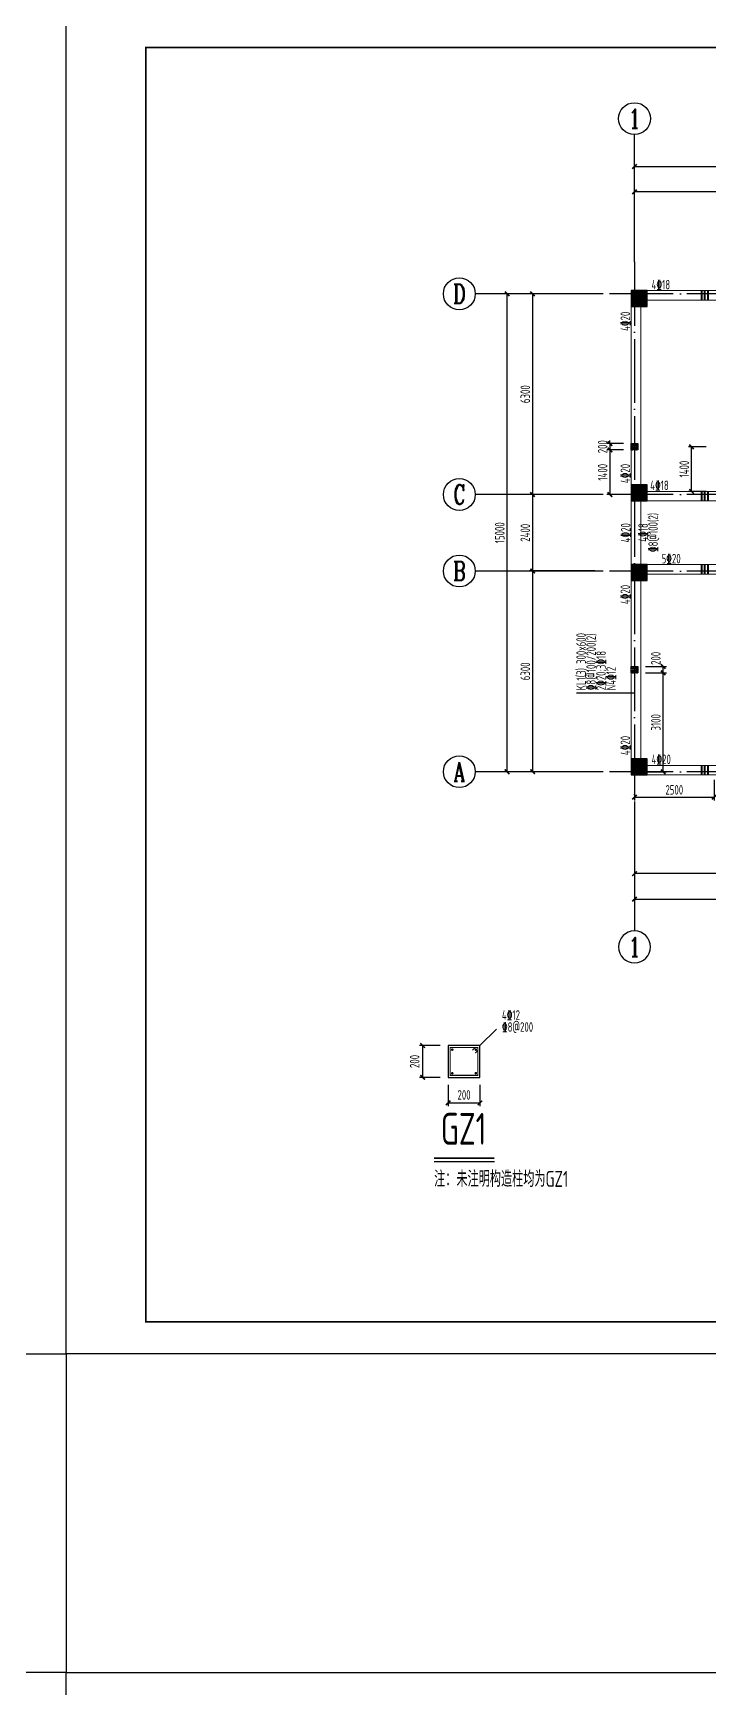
# Model space of a CAD drawing. Extents: x 9731685 to 18866768, y -962146 to 194094.
# Drawn here: x 9776014 to 9797236, y -163194 to -111251 of the extents above; entities that cross this region are included whole.
import ezdxf
from ezdxf.enums import TextEntityAlignment as Align

# ---------------------------------------------------------------- set-up
doc = ezdxf.new("R2010")
doc.units = 0
doc.header["$LTSCALE"] = 1000
doc.linetypes.add('DOTE', pattern=[2.42, 2, -0.2, 0.02, -0.2])
doc.layers.get('0').update_dxf_attribs({"linetype": 'CONTINUOUS'})
doc.layers.get('Defpoints').update_dxf_attribs({"linetype": 'CONTINUOUS'})
for name, color, linetype in [('AXIS', 1, 'DOTE'), ('AXIS_DIM', 3, 'CONTINUOUS'), ('AXIS_NUM', 7, 'CONTINUOUS'), ('BORDER', 7, 'CONTINUOUS'), ('COLU', 7, 'CONTINUOUS'), ('DIM', 3, 'CONTINUOUS'), ('NUM', 7, 'CONTINUOUS'), ('TEXT', 7, 'CONTINUOUS'), ('柱', 2, 'CONTINUOUS'), ('柱涂实', 54, 'CONTINUOUS'), ('结-板底钢筋', 6, 'CONTINUOUS'), ('结－GZ', 6, 'CONTINUOUS')]:
    doc.layers.add(name, color=color, linetype=linetype)
for name, color, linetype, lineweight in [('rein', 6, 'ByLayer', 18), ('梁', 4, 'CONTINUOUS', 18), ('梁原位标注', 7, 'CONTINUOUS', 25), ('梁原位标注竖向', 7, 'CONTINUOUS', 25), ('梁集中标注竖向', 2, 'CONTINUOUS', 25), ('次梁箍筋', 1, 'CONTINUOUS', 40)]:
    doc.layers.add(name, color=color, linetype=linetype, lineweight=lineweight)
doc.styles.add('TSSD_Axis', font='Complex.shx', dxfattribs={"width": 0.7, "bigfont": 'hztxt.shx'})
doc.styles.add('TSSD_Dimension', font='Tssdeng.shx', dxfattribs={"width": 0.7, "bigfont": 'hztxt.shx'})
doc.styles.add('TSSD_Norm', font='Tssdeng.shx', dxfattribs={"width": 0.7, "bigfont": 'hztxt.shx'})
doc.styles.add('TSSD_Rein', font='Tssdeng.shx', dxfattribs={"width": 0.7, "bigfont": 'hztxt.shx'})
doc.dimstyles.new('TSSD_100_100$0', dxfattribs={"dimtxt": 300, "dimasz": 100, "dimexe": 100, "dimexo": 250, "dimgap": 80, "dimtad": 1, "dimdec": 0, "dimzin": 0, "dimdsep": 46, "dimtxsty": 'TSSD_Dimension', "dimblk1": 'ARCHTICK', "dimblk2": 'ARCHTICK', "dimsah": 1, "dimcen": 0, "dimclrd": 3, "dimclre": 256, "dimclrt": 7, "dimadec": 1, "dimazin": 0, "dimtfac": 1, "dimtdec": 0, "dimtix": 1, "dimtmove": 2, "dimatfit": 3, "dimldrblk": 'ARCHTICK', "dimfxl": 1, "dimtolj": 1, "dimtzin": 0, "dimarcsym": 0})
doc.dimstyles.new('TSSD_20_100', dxfattribs={"dimtxt": 300, "dimasz": 100, "dimexe": 100, "dimexo": 250, "dimgap": 100, "dimtad": 1, "dimdec": 0, "dimlfac": 0.2, "dimzin": 0, "dimdsep": 46, "dimtxsty": 'TSSD_Dimension', "dimblk": 'ARCHTICK', "dimcen": 0, "dimclrt": 7, "dimadec": 0, "dimazin": 0, "dimtfac": 1, "dimtdec": 0, "dimtix": 1, "dimtmove": 2, "dimatfit": 3, "dimldrblk": 'ARCHTICK', "dimfxl": 1, "dimtolj": 1, "dimtzin": 0, "dimarcsym": 0})

# ---------------------------------------------------------------- blocks, each defined once
blk = doc.blocks.new('ts_axno')
at = {"color": 0, "linetype": 'ByBlock', "lineweight": -2}
blk.add_circle((0, 0), 0.5, dxfattribs=at)
at = {"color": 0, "linetype": 'ByBlock', "lineweight": -2, "style": 'TSSD_Axis', "width": 0.7}
blk.add_attdef('A', text='', height=0.6, dxfattribs=at).set_placement((0, 0), align=Align.MIDDLE_CENTER)
blk = doc.blocks.new('_ArchTick')
at = {"color": 0, "linetype": 'ByBlock', "const_width": 0.5}
blk.add_lwpolyline([(-0.71, -0.71), (0.71, 0.71)], dxfattribs=at)
blk = doc.blocks.new('*D12')
at = {"layer": 'AXIS_DIM', "lineweight": -2}
for p, q in [((9794899, -118185), (9794899, -116135)), ((9802299, -118185), (9802299, -116135))]:
    blk.add_line(p, q, dxfattribs=at)
at = {"layer": 'AXIS_DIM', "color": 3, "lineweight": -2}
blk.add_line((9802299, -116235), (9794899, -116235), dxfattribs=at)
at = {"layer": 'Defpoints', "color": 0}
for p in [(9794899, -116235), (9794899, -118435), (9802299, -118435)]:
    blk.add_point(p, dxfattribs=at)
at = {"layer": 'AXIS_DIM', "color": 3, "lineweight": -2, "xscale": 100, "yscale": 100, "zscale": 100, "rotation": 180}
blk.add_blockref('_ArchTick', (9794899, -116235), dxfattribs=at)
at = {"layer": 'AXIS_DIM', "color": 3, "lineweight": -2, "xscale": 100, "yscale": 100, "zscale": 100}
blk.add_blockref('_ArchTick', (9802299, -116235), dxfattribs=at)
at = {"layer": 'AXIS_DIM', "color": 7, "insert": (9798599, -116005), "char_height": 300, "attachment_point": 5, "style": 'TSSD_Dimension'}
blk.add_mtext('\\A1;7400', dxfattribs=at)
blk = doc.blocks.new('*D13')
at = {"layer": 'AXIS_DIM', "lineweight": -2}
for p, q in [((9794899, -118185), (9794899, -115335)), ((9816899, -118185), (9816899, -115335))]:
    blk.add_line(p, q, dxfattribs=at)
at = {"layer": 'AXIS_DIM', "color": 3, "lineweight": -2}
blk.add_line((9794899, -115435), (9816899, -115435), dxfattribs=at)
at = {"layer": 'Defpoints', "color": 0}
for p in [(9816899, -115435), (9794899, -118435), (9816899, -118435)]:
    blk.add_point(p, dxfattribs=at)
at = {"layer": 'AXIS_DIM', "color": 3, "lineweight": -2, "xscale": 100, "yscale": 100, "zscale": 100, "rotation": 180}
blk.add_blockref('_ArchTick', (9794899, -115435), dxfattribs=at)
at = {"layer": 'AXIS_DIM', "color": 3, "lineweight": -2, "xscale": 100, "yscale": 100, "zscale": 100}
blk.add_blockref('_ArchTick', (9816899, -115435), dxfattribs=at)
at = {"layer": 'AXIS_DIM', "color": 7, "insert": (9805899, -115205), "char_height": 300, "attachment_point": 5, "style": 'TSSD_Dimension'}
blk.add_mtext('\\A1;22000', dxfattribs=at)
blk = doc.blocks.new('*D14')
at = {"layer": 'AXIS_DIM', "lineweight": -2}
for p, q in [((9793649, -119435), (9791599, -119435)), ((9793649, -125735), (9791599, -125735))]:
    blk.add_line(p, q, dxfattribs=at)
at = {"layer": 'AXIS_DIM', "color": 3, "lineweight": -2}
blk.add_line((9791699, -119435), (9791699, -125735), dxfattribs=at)
at = {"layer": 'Defpoints', "color": 0}
for p in [(9793899, -119435), (9791699, -125735), (9793899, -125735)]:
    blk.add_point(p, dxfattribs=at)
at = {"layer": 'AXIS_DIM', "color": 3, "lineweight": -2, "xscale": 100, "yscale": 100, "zscale": 100}
for p, rotation in [((9791699, -119435), 90), ((9791699, -125735), 270)]:
    blk.add_blockref('_ArchTick', p, dxfattribs=dict(at, rotation=rotation))
at = {"layer": 'AXIS_DIM', "color": 7, "insert": (9791469, -122585), "char_height": 300, "attachment_point": 5, "rotation": 90, "style": 'TSSD_Dimension'}
blk.add_mtext('\\A1;6300', dxfattribs=at)
blk = doc.blocks.new('*D15')
at = {"layer": 'AXIS_DIM', "lineweight": -2}
for p, q in [((9793649, -125735), (9791599, -125735)), ((9793649, -128135), (9791599, -128135))]:
    blk.add_line(p, q, dxfattribs=at)
at = {"layer": 'AXIS_DIM', "color": 3, "lineweight": -2}
blk.add_line((9791699, -125735), (9791699, -128135), dxfattribs=at)
at = {"layer": 'Defpoints', "color": 0}
for p in [(9793899, -125735), (9791699, -128135), (9793899, -128135)]:
    blk.add_point(p, dxfattribs=at)
at = {"layer": 'AXIS_DIM', "color": 3, "lineweight": -2, "xscale": 100, "yscale": 100, "zscale": 100}
for p, rotation in [((9791699, -125735), 90), ((9791699, -128135), 270)]:
    blk.add_blockref('_ArchTick', p, dxfattribs=dict(at, rotation=rotation))
at = {"layer": 'AXIS_DIM', "color": 7, "insert": (9791469, -126935), "char_height": 300, "attachment_point": 5, "rotation": 90, "style": 'TSSD_Dimension'}
blk.add_mtext('\\A1;2400', dxfattribs=at)
blk = doc.blocks.new('*D16')
at = {"layer": 'AXIS_DIM', "lineweight": -2}
for p, q in [((9793649, -128135), (9791599, -128135)), ((9793649, -134435), (9791599, -134435))]:
    blk.add_line(p, q, dxfattribs=at)
at = {"layer": 'AXIS_DIM', "color": 3, "lineweight": -2}
blk.add_line((9791699, -128135), (9791699, -134435), dxfattribs=at)
at = {"layer": 'Defpoints', "color": 0}
for p in [(9793899, -128135), (9791699, -134435), (9793899, -134435)]:
    blk.add_point(p, dxfattribs=at)
at = {"layer": 'AXIS_DIM', "color": 3, "lineweight": -2, "xscale": 100, "yscale": 100, "zscale": 100}
for p, rotation in [((9791699, -128135), 90), ((9791699, -134435), 270)]:
    blk.add_blockref('_ArchTick', p, dxfattribs=dict(at, rotation=rotation))
at = {"layer": 'AXIS_DIM', "color": 7, "insert": (9791469, -131285), "char_height": 300, "attachment_point": 5, "rotation": 90, "style": 'TSSD_Dimension'}
blk.add_mtext('\\A1;6300', dxfattribs=at)
blk = doc.blocks.new('*D17')
at = {"layer": 'AXIS_DIM', "lineweight": -2}
for p, q in [((9793649, -119435), (9790799, -119435)), ((9793649, -134435), (9790799, -134435))]:
    blk.add_line(p, q, dxfattribs=at)
at = {"layer": 'AXIS_DIM', "color": 3, "lineweight": -2}
blk.add_line((9790899, -134435), (9790899, -119435), dxfattribs=at)
at = {"layer": 'Defpoints', "color": 0}
for p in [(9790899, -119435), (9793899, -119435), (9793899, -134435)]:
    blk.add_point(p, dxfattribs=at)
at = {"layer": 'AXIS_DIM', "color": 3, "lineweight": -2, "xscale": 100, "yscale": 100, "zscale": 100}
for p, rotation in [((9790899, -119435), 90), ((9790899, -134435), 270)]:
    blk.add_blockref('_ArchTick', p, dxfattribs=dict(at, rotation=rotation))
at = {"layer": 'AXIS_DIM', "color": 7, "insert": (9790669, -126935), "char_height": 300, "attachment_point": 5, "rotation": 90, "style": 'TSSD_Dimension'}
blk.add_mtext('\\A1;15000', dxfattribs=at)
blk = doc.blocks.new('*D20')
at = {"layer": 'AXIS_DIM', "lineweight": -2}
for p, q in [((9794899, -135685), (9794899, -137735)), ((9802299, -135685), (9802299, -137735))]:
    blk.add_line(p, q, dxfattribs=at)
at = {"layer": 'AXIS_DIM', "color": 3, "lineweight": -2}
blk.add_line((9802299, -137635), (9794899, -137635), dxfattribs=at)
at = {"layer": 'Defpoints', "color": 0}
for p in [(9794899, -135435), (9802299, -135435), (9794899, -137635)]:
    blk.add_point(p, dxfattribs=at)
at = {"layer": 'AXIS_DIM', "color": 3, "lineweight": -2, "xscale": 100, "yscale": 100, "zscale": 100, "rotation": 180}
blk.add_blockref('_ArchTick', (9794899, -137635), dxfattribs=at)
at = {"layer": 'AXIS_DIM', "color": 3, "lineweight": -2, "xscale": 100, "yscale": 100, "zscale": 100}
blk.add_blockref('_ArchTick', (9802299, -137635), dxfattribs=at)
at = {"layer": 'AXIS_DIM', "color": 7, "insert": (9798599, -137405), "char_height": 300, "attachment_point": 5, "style": 'TSSD_Dimension'}
blk.add_mtext('\\A1;7400', dxfattribs=at)
blk = doc.blocks.new('*D21')
at = {"layer": 'AXIS_DIM', "lineweight": -2}
for p, q in [((9794899, -135685), (9794899, -138535)), ((9816899, -135685), (9816899, -138535))]:
    blk.add_line(p, q, dxfattribs=at)
at = {"layer": 'AXIS_DIM', "color": 3, "lineweight": -2}
blk.add_line((9794899, -138435), (9816899, -138435), dxfattribs=at)
at = {"layer": 'Defpoints', "color": 0}
for p in [(9794899, -135435), (9816899, -135435), (9816899, -138435)]:
    blk.add_point(p, dxfattribs=at)
at = {"layer": 'AXIS_DIM', "color": 3, "lineweight": -2, "xscale": 100, "yscale": 100, "zscale": 100, "rotation": 180}
blk.add_blockref('_ArchTick', (9794899, -138435), dxfattribs=at)
at = {"layer": 'AXIS_DIM', "color": 3, "lineweight": -2, "xscale": 100, "yscale": 100, "zscale": 100}
blk.add_blockref('_ArchTick', (9816899, -138435), dxfattribs=at)
at = {"layer": 'AXIS_DIM', "color": 7, "insert": (9805899, -138205), "char_height": 300, "attachment_point": 5, "style": 'TSSD_Dimension'}
blk.add_mtext('\\A1;22000', dxfattribs=at)
blk = doc.blocks.new('*D134')
at = {"layer": 'Defpoints', "color": 0}
for p in [(9794899, -134435), (9797399, -134435), (9797399, -135235)]:
    blk.add_point(p, dxfattribs=at)
at = {"layer": 'DIM', "lineweight": -2}
for p, q in [((9794899, -134685), (9794899, -135335)), ((9797399, -134685), (9797399, -135335))]:
    blk.add_line(p, q, dxfattribs=at)
at = {"layer": 'DIM', "color": 3, "lineweight": -2}
blk.add_line((9794899, -135235), (9797399, -135235), dxfattribs=at)
at = {"layer": 'DIM', "color": 3, "lineweight": -2, "xscale": 100, "yscale": 100, "zscale": 100, "rotation": 180}
blk.add_blockref('_ArchTick', (9794899, -135235), dxfattribs=at)
at = {"layer": 'DIM', "color": 3, "lineweight": -2, "xscale": 100, "yscale": 100, "zscale": 100}
blk.add_blockref('_ArchTick', (9797399, -135235), dxfattribs=at)
at = {"layer": 'DIM', "color": 7, "insert": (9796149, -135005), "char_height": 300, "attachment_point": 5, "style": 'TSSD_Dimension'}
blk.add_mtext('\\A1;2500', dxfattribs=at)
blk = doc.blocks.new('*D138')
at = {"layer": 'Defpoints', "color": 0}
for p in [(9796690, -124235), (9797399, -124235), (9797399, -125635)]:
    blk.add_point(p, dxfattribs=at)
at = {"layer": 'DIM', "lineweight": -2}
for p, q in [((9797149, -124235), (9796590, -124235)), ((9797149, -125635), (9796590, -125635))]:
    blk.add_line(p, q, dxfattribs=at)
at = {"layer": 'DIM', "color": 3, "lineweight": -2}
blk.add_line((9796690, -125635), (9796690, -124235), dxfattribs=at)
at = {"layer": 'DIM', "color": 3, "lineweight": -2, "xscale": 100, "yscale": 100, "zscale": 100}
for p, rotation in [((9796690, -124235), 90), ((9796690, -125635), 270)]:
    blk.add_blockref('_ArchTick', p, dxfattribs=dict(at, rotation=rotation))
at = {"layer": 'DIM', "color": 7, "insert": (9796460, -124935), "char_height": 300, "attachment_point": 5, "rotation": 90, "style": 'TSSD_Dimension'}
blk.add_mtext('\\A1;1400', dxfattribs=at)
blk = doc.blocks.new('GZ')
at = {"layer": 'TEXT'}
h = blk.add_hatch(dxfattribs=at)
h.set_pattern_fill('AR-CONC', color=6, scale=0.4, angle=180, style=0)
h.set_pattern_definition([(230, (3351996.74, 92641.444), (-72.873868, 6.375634), [7.62, -83.82]), (175, (3351996.74, 92641.44), (14.09713, -76.422657), [6.096, -67.056]), (280.451, (3351990.67, 92641.975), (-58.777, -70.046675), [6.476, -71.236]), (226.1842, (3351996.74, 92621.12), (-108.431616, 16.81693), [11.43, -125.73]), (276.6356, (3351987.7, 92622.52), (-94.961694, -98.970222), [9.714, -106.854]), (171.184, (3351996.74, 92621.12), (-94.96184, -98.970047), [9.144, -100.584]), (201, (3351986.58, 92626.204), (-60.645952, 40.906207), [7.62, -83.82]), (146, (3351986.58, 92626.2), (-24.720811, -73.675186), [6.096, -67.056]), (251.4514, (3351981.526, 92629.61), (-85.366596, -32.769143), [6.476, -71.236]), (217.5, (3351996.74, 92641.444), (-1.2354413, -33.8220155), [0, -66.2432, 0, -68.072, 0, -67.31]), (187.5, (3351996.74, 92641.444), (-26.727865, -40.07223), [0, -38.8112, 0, -64.7192, 0, -25.654]), (147.5, (3352019.397, 92641.444), (-54.236238, 2.2914976), [0, -25.4, 0, -79.248, 0, -105.156]), (137.5, (3352029.557, 92641.444), (-59.251673, -10.170596), [0, -33.02, 0, -52.6288, 0, -74.676])])
h.paths.add_polyline_path([(3162038, 237206), (3162238, 237206), (3162238, 237006), (3162038, 237006)])
at = {"color": 6}
blk.add_lwpolyline([(3162038, 237206), (3162238, 237206), (3162238, 237006), (3162038, 237006)], close=True, dxfattribs=at)
blk = doc.blocks.new('*D498')
at = {"layer": 'Defpoints', "color": 0}
for p in [(9789047, -144014), (9790047, -144014), (9790047, -144830)]:
    blk.add_point(p, dxfattribs=at)
at = {"layer": 'DIM', "color": 0, "lineweight": -2}
for p, q in [((9789047, -144264), (9789047, -144930)), ((9790047, -144264), (9790047, -144930)), ((9789047, -144830), (9790047, -144830))]:
    blk.add_line(p, q, dxfattribs=at)
at = {"layer": 'DIM', "color": 0, "lineweight": -2, "xscale": 100, "yscale": 100, "zscale": 100, "rotation": 180}
blk.add_blockref('_ArchTick', (9789047, -144830), dxfattribs=at)
at = {"layer": 'DIM', "color": 0, "lineweight": -2, "xscale": 100, "yscale": 100, "zscale": 100}
blk.add_blockref('_ArchTick', (9790047, -144830), dxfattribs=at)
at = {"layer": 'DIM', "color": 7, "insert": (9789547, -144580), "char_height": 300, "attachment_point": 5, "style": 'TSSD_Dimension'}
blk.add_mtext('\\A1;200', dxfattribs=at)
blk = doc.blocks.new('*D499')
at = {"layer": 'Defpoints', "color": 0}
for p in [(9789047, -143030), (9788247, -144030), (9789047, -144030)]:
    blk.add_point(p, dxfattribs=at)
at = {"layer": 'DIM', "color": 0, "lineweight": -2}
for p, q in [((9788797, -143030), (9788147, -143030)), ((9788247, -143030), (9788247, -144030)), ((9788797, -144030), (9788147, -144030))]:
    blk.add_line(p, q, dxfattribs=at)
at = {"layer": 'DIM', "color": 0, "lineweight": -2, "xscale": 100, "yscale": 100, "zscale": 100}
for p, rotation in [((9788247, -143030), 90), ((9788247, -144030), 270)]:
    blk.add_blockref('_ArchTick', p, dxfattribs=dict(at, rotation=rotation))
at = {"layer": 'DIM', "color": 7, "insert": (9787997, -143530), "char_height": 300, "attachment_point": 5, "rotation": 90, "style": 'TSSD_Dimension'}
blk.add_mtext('\\A1;200', dxfattribs=at)
blk = doc.blocks.new('_GJPM')
at = {"layer": '结-板底钢筋', "const_width": 40}
blk.add_lwpolyline([(-20, 0, 1), (20, 0, 1)], format="xyb", close=True, dxfattribs=at)
blk = doc.blocks.new('*D508')
at = {"layer": 'Defpoints', "color": 0}
for p in [(9794999, -131335), (9795799, -131335), (9794999, -134435)]:
    blk.add_point(p, dxfattribs=at)
at = {"layer": 'DIM', "lineweight": -2}
for p, q in [((9795249, -131335), (9795899, -131335)), ((9795249, -134435), (9795899, -134435))]:
    blk.add_line(p, q, dxfattribs=at)
at = {"layer": 'DIM', "color": 3, "lineweight": -2}
blk.add_line((9795799, -134435), (9795799, -131335), dxfattribs=at)
at = {"layer": 'DIM', "color": 3, "lineweight": -2, "xscale": 100, "yscale": 100, "zscale": 100}
for p, rotation in [((9795799, -131335), 90), ((9795799, -134435), 270)]:
    blk.add_blockref('_ArchTick', p, dxfattribs=dict(at, rotation=rotation))
at = {"layer": 'DIM', "color": 7, "insert": (9795569, -132885), "char_height": 300, "attachment_point": 5, "rotation": 90, "style": 'TSSD_Dimension'}
blk.add_mtext('\\A1;3100', dxfattribs=at)
blk = doc.blocks.new('*D509')
at = {"layer": 'Defpoints', "color": 0}
for p in [(9794999, -131135), (9794999, -131335), (9795799, -131135)]:
    blk.add_point(p, dxfattribs=at)
at = {"layer": 'DIM', "lineweight": -2}
for p, q in [((9795249, -131135), (9795899, -131135)), ((9795249, -131335), (9795899, -131335))]:
    blk.add_line(p, q, dxfattribs=at)
at = {"layer": 'DIM', "color": 3, "lineweight": -2}
blk.add_line((9795799, -131335), (9795799, -131135), dxfattribs=at)
at = {"layer": 'DIM', "color": 3, "lineweight": -2, "xscale": 100, "yscale": 100, "zscale": 100}
for p, rotation in [((9795799, -131135), 90), ((9795799, -131335), 270)]:
    blk.add_blockref('_ArchTick', p, dxfattribs=dict(at, rotation=rotation))
at = {"layer": 'DIM', "color": 7, "insert": (9795569, -130877), "char_height": 300, "attachment_point": 5, "rotation": 90, "style": 'TSSD_Dimension'}
blk.add_mtext('\\A1;200', dxfattribs=at)
blk = doc.blocks.new('*D510')
at = {"layer": 'Defpoints', "color": 0}
for p in [(9794799, -124135), (9794129, -124335), (9794799, -124335)]:
    blk.add_point(p, dxfattribs=at)
at = {"layer": 'DIM', "lineweight": -2}
for p, q in [((9794549, -124135), (9794029, -124135)), ((9794549, -124335), (9794029, -124335))]:
    blk.add_line(p, q, dxfattribs=at)
at = {"layer": 'DIM', "color": 3, "lineweight": -2}
for p, q in [((9794129, -124135), (9794129, -124035)), ((9794129, -124135), (9794129, -124335)), ((9794129, -124335), (9794129, -124435))]:
    blk.add_line(p, q, dxfattribs=at)
at = {"layer": 'DIM', "color": 3, "lineweight": -2, "xscale": 100, "yscale": 100, "zscale": 100}
for p, rotation in [((9794129, -124135), 270), ((9794129, -124335), 90)]:
    blk.add_blockref('_ArchTick', p, dxfattribs=dict(at, rotation=rotation))
at = {"layer": 'DIM', "color": 7, "insert": (9793899, -124235), "char_height": 300, "attachment_point": 5, "rotation": 90, "style": 'TSSD_Dimension'}
blk.add_mtext('\\A1;200', dxfattribs=at)
blk = doc.blocks.new('*D511')
at = {"layer": 'Defpoints', "color": 0}
for p in [(9794799, -124335), (9794129, -125735), (9794799, -125735)]:
    blk.add_point(p, dxfattribs=at)
at = {"layer": 'DIM', "lineweight": -2}
for p, q in [((9794549, -124335), (9794029, -124335)), ((9794549, -125735), (9794029, -125735))]:
    blk.add_line(p, q, dxfattribs=at)
at = {"layer": 'DIM', "color": 3, "lineweight": -2}
blk.add_line((9794129, -124335), (9794129, -125735), dxfattribs=at)
at = {"layer": 'DIM', "color": 3, "lineweight": -2, "xscale": 100, "yscale": 100, "zscale": 100}
for p, rotation in [((9794129, -124335), 90), ((9794129, -125735), 270)]:
    blk.add_blockref('_ArchTick', p, dxfattribs=dict(at, rotation=rotation))
at = {"layer": 'DIM', "color": 7, "insert": (9793899, -125035), "char_height": 300, "attachment_point": 5, "rotation": 90, "style": 'TSSD_Dimension'}
blk.add_mtext('\\A1;1400', dxfattribs=at)

msp = doc.modelspace()

# ---------------------------------------------------------------- hatches: boundary and pattern name
at = {"layer": '柱涂实'}
for points in [[(9795298.5, -119835.1), (9795298.5, -119335.1), (9794798.5, -119335.1), (9794798.5, -119835.1)], [(9795298.5, -125935.1), (9795298.5, -125435.1), (9794798.5, -125435.1), (9794798.5, -125935.1)], [(9795298.5, -128435.1), (9795298.5, -127935.1), (9794798.5, -127935.1), (9794798.5, -128435.1)], [(9795298.5, -134535.1), (9795298.5, -134035.1), (9794798.5, -134035.1), (9794798.5, -134535.1)]]:
    msp.add_hatch(color=256, dxfattribs=at).paths.add_polyline_path(points)

# ---------------------------------------------------------------- linework, layer by layer
at = {"layer": 'AXIS'}
for p, q in [((9794898.5, -118435.1, 0), (9794898.5, -135435.1, 0)), ((9817898.5, -119435.1, 0), (9793898.5, -119435.1, 0)), ((9817898.5, -125735.1, 0), (9793898.5, -125735.1, 0)), ((9817898.5, -128135.1, 0), (9793898.5, -128135.1, 0)), ((9817898.5, -134435.1, 0), (9793898.5, -134435.1, 0))]:
    msp.add_line(p, q, dxfattribs=at)
at = {"layer": 'AXIS_NUM'}
for p, q in [((9794898.5, -118435.1, 0), (9794898.5, -114435.1, 0)), ((9793898.5, -119435.1, 0), (9789898.5, -119435.1, 0)), ((9793898.5, -125735.1, 0), (9789898.5, -125735.1, 0)), ((9793898.5, -128135.1, 0), (9789898.5, -128135.1, 0)), ((9793898.5, -134435.1, 0), (9789898.5, -134435.1, 0)), ((9794898.5, -135435.1, 0), (9794898.5, -139435.1, 0))]:
    msp.add_line(p, q, dxfattribs=at)
at = {"layer": 'BORDER'}
for points in [[(9777056.8, -152706.3), (9777056.8, -110706.3), (9836456.8, -110706.3), (9836456.8, -152706.3)], [(9777056.8, -204706.3), (9777056.8, -162706.3), (9836456.8, -162706.3), (9836456.8, -204706.3)]]:
    msp.add_lwpolyline(points, close=True, dxfattribs=at)
at = {"layer": 'BORDER', "const_width": 50}
msp.add_lwpolyline([(9779556.8, -151706.3), (9779556.8, -111706.3), (9835456.8, -111706.3), (9835456.8, -151706.3)], close=True, dxfattribs=at)
at = {"layer": 'COLU', "ltscale": 1}
for points in [[(9795298.5, -119835.1), (9795298.5, -119335.1), (9794798.5, -119335.1), (9794798.5, -119835.1)], [(9795298.5, -125935.1), (9795298.5, -125435.1), (9794798.5, -125435.1), (9794798.5, -125935.1)], [(9795298.5, -128435.1), (9795298.5, -127935.1), (9794798.5, -127935.1), (9794798.5, -128435.1)], [(9795298.5, -134535.1), (9795298.5, -134035.1), (9794798.5, -134035.1), (9794798.5, -134535.1)]]:
    msp.add_lwpolyline(points, close=True, dxfattribs=at)
at = {"layer": 'NUM', "const_width": 50, "elevation": 0}
msp.add_lwpolyline([(9788606.2, -146567), (9790500.5, -146567)], dxfattribs=at)
at = {"layer": 'NUM', "elevation": 0}
msp.add_lwpolyline([(9788606.2, -146667), (9790500.5, -146667)], dxfattribs=at)
at = {"layer": 'rein', "const_width": 35, "elevation": 0}
for points in [[(9789982, -143095.1), (9789982, -143965.1), (9789112, -143965.1), (9789112, -143095.1), (9789982, -143095.1)], [(9789811.1, -143179.9), (9789896, -143095.1)], [(9789982, -143181.1), (9789897.2, -143266)]]:
    msp.add_lwpolyline(points, dxfattribs=at)
at = {"layer": 'TEXT'}
msp.add_line((9790047, -143030.1, 0), (9790563.4, -142513.7, 0), dxfattribs=at)
at = {"layer": '柱'}
msp.add_lwpolyline([(9732136.8, -152706.3), (9777056.8, -152706.3), (9777056.8, -162706.3), (9732136.8, -162706.3)], close=True, dxfattribs=at)
at = {"layer": '柱涂实', "linetype": 'Continuous'}
for points in [[(9795298.5, -119835.1), (9795298.5, -119335.1), (9794798.5, -119335.1), (9794798.5, -119835.1)], [(9795298.5, -125935.1), (9795298.5, -125435.1), (9794798.5, -125435.1), (9794798.5, -125935.1)], [(9795298.5, -128435.1), (9795298.5, -127935.1), (9794798.5, -127935.1), (9794798.5, -128435.1)], [(9795298.5, -134535.1), (9795298.5, -134035.1), (9794798.5, -134035.1), (9794798.5, -134535.1)]]:
    msp.add_lwpolyline(points, close=True, dxfattribs=at)
at = {"layer": '梁', "ltscale": 1}
for p, q in [((9795298.5, -119335.1), (9802048.5, -119335.1)), ((9794798.5, -125435.1), (9794798.5, -119835.1)), ((9795098.5, -125435.1), (9795098.5, -119835.1)), ((9795298.5, -119635.1), (9802048.5, -119635.1)), ((9795298.5, -125635.1), (9802048.5, -125635.1)), ((9794798.5, -127935.1), (9794798.5, -125935.1)), ((9795098.5, -127935.1), (9795098.5, -125935.1)), ((9795298.5, -125935.1), (9802048.5, -125935.1)), ((9795298.5, -127935.1), (9802048.5, -127935.1)), ((9795298.5, -128235.1), (9802048.5, -128235.1)), ((9794798.5, -134035.1), (9794798.5, -128435.1)), ((9795098.5, -134035.1), (9795098.5, -128435.1)), ((9795298.5, -134235.1), (9802048.5, -134235.1)), ((9795298.5, -134535.1), (9802048.5, -134535.1))]:
    msp.add_line(p, q, dxfattribs=at)
at = {"layer": '梁集中标注竖向', "linetype": 'Continuous', "ltscale": 1}
msp.add_line((9794898.5, -131969.7, 0), (9793072.9, -131969.7, 0), dxfattribs=at)
at = {"layer": '次梁箍筋', "linetype": 'Continuous', "ltscale": 1}
for p, q in [((9796998.5, -119335.1), (9796998.5, -119635.1)), ((9797098.5, -119335.1), (9797098.5, -119635.1)), ((9797198.5, -119335.1), (9797198.5, -119635.1)), ((9796998.5, -125635.1), (9796998.5, -125935.1)), ((9797098.5, -125635.1), (9797098.5, -125935.1)), ((9797198.5, -125635.1), (9797198.5, -125935.1)), ((9796998.5, -127935.1), (9796998.5, -128235.1)), ((9797098.5, -127935.1), (9797098.5, -128235.1)), ((9797198.5, -127935.1), (9797198.5, -128235.1)), ((9796998.5, -134235.1), (9796998.5, -134535.1)), ((9797098.5, -134235.1), (9797098.5, -134535.1)), ((9797198.5, -134235.1), (9797198.5, -134535.1))]:
    msp.add_line(p, q, dxfattribs=at)
at = {"layer": '结－GZ', "color": 7, "elevation": 0}
msp.add_lwpolyline([(9789047, -144030.1), (9790047, -144030.1), (9790047, -143030.1), (9789047, -143030.1)], close=True, dxfattribs=at)

# ---------------------------------------------------------------- block references
at = {"color": 0}
for p in [(6632760.7, -361341, 0), (6632760.7, -368341.1, 0)]:
    msp.add_blockref('GZ', p, dxfattribs=at)
at = {"layer": 'AXIS_NUM'}
ref = msp.add_blockref('ts_axno', (9794898.5, -113935.1, 0), dxfattribs=dict(at, xscale=1000, yscale=1000, zscale=1000))
ref.add_attrib('1', '1', dxfattribs={"height": 600, "style": 'TSSD_Axis', "width": 0.7}).set_placement((9794898.5, -113935.1, 0), align=Align.MIDDLE_CENTER)
ref = msp.add_blockref('ts_axno', (9789398.5, -119435.1, 0), dxfattribs=dict(at, xscale=1000, yscale=1000, zscale=1000))
ref.add_attrib('D', 'D', dxfattribs={"height": 600, "style": 'TSSD_Axis', "width": 0.7}).set_placement((9789398.5, -119435.1, 0), align=Align.MIDDLE_CENTER)
ref = msp.add_blockref('ts_axno', (9789398.5, -125735.1, 0), dxfattribs=dict(at, xscale=1000, yscale=1000, zscale=1000))
ref.add_attrib('C', 'C', dxfattribs={"height": 600, "style": 'TSSD_Axis', "width": 0.7}).set_placement((9789398.5, -125735.1, 0), align=Align.MIDDLE_CENTER)
ref = msp.add_blockref('ts_axno', (9789398.5, -128135.1, 0), dxfattribs=dict(at, xscale=1000, yscale=1000, zscale=1000))
ref.add_attrib('B', 'B', dxfattribs={"height": 600, "style": 'TSSD_Axis', "width": 0.7}).set_placement((9789398.5, -128135.1, 0), align=Align.MIDDLE_CENTER)
ref = msp.add_blockref('ts_axno', (9789398.5, -134435.1, 0), dxfattribs=dict(at, xscale=1000, yscale=1000, zscale=1000))
ref.add_attrib('A', 'A', dxfattribs={"height": 600, "style": 'TSSD_Axis', "width": 0.7}).set_placement((9789398.5, -134435.1, 0), align=Align.MIDDLE_CENTER)
ref = msp.add_blockref('ts_axno', (9794898.5, -139935.1, 0), dxfattribs=dict(at, xscale=-1000, yscale=1000, zscale=1000, rotation=180))
ref.add_attrib('1', '1', dxfattribs={"height": 600, "style": 'TSSD_Axis', "width": 0.7}).set_placement((9794898.5, -139935.1, 0), align=Align.MIDDLE_CENTER)
at = {"layer": '结-板底钢筋', "ltscale": 2}
for p in [(9789177, -143160.1, 0), (9789917, -143160.1, 0), (9789177, -143900.1, 0), (9789917, -143900.1, 0)]:
    msp.add_blockref('_GJPM', p, dxfattribs=at)

# ---------------------------------------------------------------- texts
at = {"layer": 'NUM', "style": 'TSSD_Norm', "width": 0.7}
msp.add_text('GZ1', height=1000, dxfattribs=at).set_placement((9788817.2, -146444, 0), align=Align.BOTTOM_LEFT)
at = {"layer": 'TEXT', "style": 'TSSD_Rein', "width": 0.7}
for s, height, p in [('4%%13212', 300, (9790736.1, -142223.5, 0)), ('%%1328@200', 300, (9790736.1, -142598.6, 0)), ('注：未注明构造柱均为GZ1', 500, (9788606.2, -147467, 0))]:
    msp.add_text(s, height=height, dxfattribs=at).set_placement(p)
at = {"layer": '梁原位标注', "style": 'TSSD_Rein', "width": 0.7}
for s, p in [('4%%13218', (9795436.7, -119296.3)), ('4%%13218', (9795392.2, -125596.3)), ('5%%13220', (9795750, -127896.3)), ('4%%13220', (9795436.7, -134196.3))]:
    msp.add_text(s, height=300, dxfattribs=at).set_placement(p)
at = {"layer": '梁原位标注竖向', "style": 'TSSD_Rein', "width": 0.7}
for p in [(9794759.8, -119994.5), (9794759.8, -124772.5), (9794759.8, -128570.1)]:
    msp.add_text('4%%13220', height=300, rotation=90, dxfattribs=at).set_placement(p, align=Align.RIGHT)
msp.add_text('4%%13220', height=300, rotation=90, dxfattribs=at).set_placement((9794773.6, -126935), align=Align.CENTER)
for s, p in [('4%%13218', (9795408.8, -126927)), ('%%1328@100(2)', (9795721.7, -126927))]:
    msp.add_text(s, height=300, rotation=90, dxfattribs=at).set_placement(p, align=Align.BOTTOM_CENTER)
msp.add_text('4%%13220', height=300, rotation=90, dxfattribs=at).set_placement((9794759.8, -133915))
at = {"layer": '梁集中标注竖向', "style": 'TSSD_Rein', "width": 0.7}
for s, p in [('KL1(3) 300x600', (9793372.9, -131880.7, 0)), ('%%1328@100/200(2)', (9793685.8, -131880.7, 0)), ('2%%13220;3%%13218', (9793998.7, -131880.7, 0)), ('N4%%13212', (9794311.6, -131880.7))]:
    msp.add_text(s, height=300, rotation=90, dxfattribs=at).set_placement(p)

# ---------------------------------------------------------------- dimensions: what is measured, and where the dimension line sits
at = {"layer": 'AXIS_DIM'}
for base, p1, p2, picture, middle in [((9816898.5, -115435.1, 0), (9794898.5, -118435.1, 0), (9816898.5, -118435.1, 0), '*D13', (9805898.5, -115205.1, 0)), ((9794898.5, -116235.1, 0), (9802298.5, -118435.1, 0), (9794898.5, -118435.1, 0), '*D12', (9798598.5, -116005.1, 0)), ((9794898.5, -137635.1, 0), (9802298.5, -135435.1, 0), (9794898.5, -135435.1, 0), '*D20', (9798598.5, -137405.1, 0)), ((9816898.5, -138435.1, 0), (9794898.5, -135435.1, 0), (9816898.5, -135435.1, 0), '*D21', (9805898.5, -138205.1, 0))]:
    dim = msp.add_linear_dim(base=base, p1=p1, p2=p2, dimstyle='TSSD_100_100$0', dxfattribs=at)
    dim.commit()
    dim.dimension.update_dxf_attribs({"geometry": picture, "text_midpoint": middle})
for base, p1, p2, picture, middle in [((9790898.5, -119435.1, 0), (9793898.5, -134435.1, 0), (9793898.5, -119435.1, 0), '*D17', (9790668.5, -126935.1, 0)), ((9791698.5, -125735.1, 0), (9793898.5, -119435.1, 0), (9793898.5, -125735.1, 0), '*D14', (9791468.5, -122585.1, 0)), ((9791698.5, -128135.1, 0), (9793898.5, -125735.1, 0), (9793898.5, -128135.1, 0), '*D15', (9791468.5, -126935.1, 0)), ((9791698.5, -134435.1, 0), (9793898.5, -128135.1, 0), (9793898.5, -134435.1, 0), '*D16', (9791468.5, -131285.1, 0))]:
    dim = msp.add_linear_dim(base=base, p1=p1, p2=p2, angle=90, dimstyle='TSSD_100_100$0', dxfattribs=at)
    dim.commit()
    dim.dimension.update_dxf_attribs({"geometry": picture, "text_midpoint": middle})
at = {"layer": 'DIM'}
for base, p1, p2, dimstyle, picture, middle in [((9794128.8, -124335, 0), (9794798.5, -124135, 0), (9794798.5, -124335, 0), 'TSSD_100_100$0', '*D510', (9793898.8, -124235, 0)), ((9794128.8, -125735.1, 0), (9794798.5, -124335, 0), (9794798.5, -125735.1, 0), 'TSSD_100_100$0', '*D511', (9793898.8, -125035, 0)), ((9796689.8, -124235.1, 0), (9797398.5, -125635.1, 0), (9797398.5, -124235.1, 0), 'TSSD_100_100$0', '*D138', (9796459.8, -124935.1, 0)), ((9795798.5, -131335.1, 0), (9794998.5, -134435.1, 0), (9794998.5, -131335.1, 0), 'TSSD_100_100$0', '*D508', (9795568.5, -132885.1, 0)), ((9788247, -144030.1, 0), (9789047, -143030.1, 0), (9789047, -144030.1, 0), 'TSSD_20_100', '*D499', (9787997, -143530.1, 0))]:
    dim = msp.add_linear_dim(base=base, p1=p1, p2=p2, angle=90, dimstyle=dimstyle, dxfattribs=at)
    dim.commit()
    dim.dimension.update_dxf_attribs({"geometry": picture, "text_midpoint": middle})
dim = msp.add_linear_dim(base=(9795798.5, -131135.1, 0), p1=(9794998.5, -131335.1, 0), p2=(9794998.5, -131135.1, 0), angle=90, dimstyle='TSSD_100_100$0', dxfattribs=at)
dim.commit()
dim.dimension.update_dxf_attribs({"geometry": '*D509', "text_midpoint": (9795568.5, -130877, 0), "dimtype": 160})
for base, p1, p2, dimstyle, picture, middle in [((9797398.5, -135235.1, 0), (9794898.5, -134435.1, 0), (9797398.5, -134435.1, 0), 'TSSD_100_100$0', '*D134', (9796148.5, -135005.1, 0)), ((9790047, -144830.1, 0), (9789047, -144013.9, 0), (9790047, -144013.9, 0), 'TSSD_20_100', '*D498', (9789547, -144580.1, 0))]:
    dim = msp.add_linear_dim(base=base, p1=p1, p2=p2, dimstyle=dimstyle, dxfattribs=at)
    dim.commit()
    dim.dimension.update_dxf_attribs({"geometry": picture, "text_midpoint": middle})

doc.saveas('drawing.dxf')
